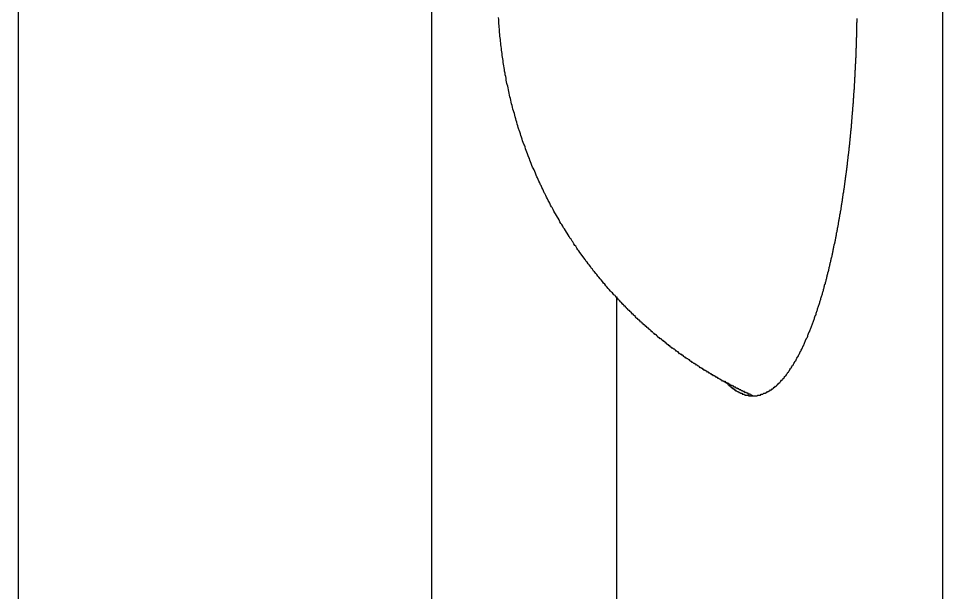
# Paper-space layout '2 DOOR PANEL LAYOUT - A1 Sheet' of a CAD drawing. Extents: x 50 to 825, y 22 to 486.
# Drawn here: x 437.1026 to 437.2393, y 338.263 to 338.3479 of the extents above; entities that cross this region are included whole.
import ezdxf

# ---------------------------------------------------------------- set-up
doc = ezdxf.new("R2010")
doc.units = 0
doc.layers.add('N-EQPM', color=3, linetype='Continuous', lineweight=25)

psp = doc.layouts.new('2 DOOR PANEL LAYOUT - A1 Sheet')

# ---------------------------------------------------------------- linework, layer by layer
at = {"layer": 'N-EQPM', "linetype": 'Continuous'}
for p, q in [((437.10263, 333.7369), (437.10263, 341.54543)), ((437.23928, 340.42621), (437.23928, 337.47719)), ((437.16369, 338.45586), (437.16369, 338.24763)), ((437.19113, 337.47719), (437.19113, 338.30679))]:
    psp.add_line(p, q, dxfattribs=at)
at = {"layer": 'N-EQPM'}
for points in [[(437.19104, 338.30668, 0), (437.19085, 338.30694, 0), (437.19068, 338.30707, 0), (437.1905, 338.30733, 0), (437.19033, 338.30746, 0), (437.19016, 338.30759, 0), (437.18999, 338.30785, 0), (437.18983, 338.30798, 0), (437.18966, 338.30824, 0), (437.18949, 338.30837, 0), (437.18932, 338.30863, 0), (437.18915, 338.30876, 0), (437.18898, 338.30902, 0), (437.18881, 338.30928, 0), (437.18864, 338.30941, 0), (437.18848, 338.30967, 0), (437.18832, 338.3098, 0), (437.18816, 338.31006, 0), (437.18799, 338.31019, 0), (437.18783, 338.31045, 0), (437.18768, 338.31058, 0), (437.18751, 338.31084, 0), (437.18735, 338.31097, 0), (437.1872, 338.31123, 0), (437.18704, 338.31149, 0), (437.18688, 338.31162, 0), (437.18673, 338.31188, 0), (437.18657, 338.31201, 0), (437.18642, 338.31227, 0), (437.18626, 338.31253, 0), (437.18612, 338.31266, 0), (437.18596, 338.31292, 0), (437.18582, 338.31305, 0), (437.18566, 338.31331, 0), (437.18552, 338.31358, 0), (437.18536, 338.31371, 0), (437.18522, 338.31397, 0), (437.18507, 338.31423, 0), (437.18492, 338.31436, 0), (437.18478, 338.31462, 0), (437.18463, 338.31488, 0), (437.18449, 338.31501, 0), (437.18435, 338.31527, 0), (437.1842, 338.3154, 0), (437.18407, 338.31566, 0), (437.18393, 338.31592, 0), (437.18379, 338.31618, 0), (437.18366, 338.31631, 0), (437.18351, 338.31657, 0), (437.18338, 338.31683, 0), (437.18324, 338.31696, 0), (437.18311, 338.31722, 0), (437.18298, 338.31748, 0), (437.18285, 338.31761, 0), (437.18271, 338.31787, 0), (437.18258, 338.31813, 0), (437.18245, 338.31839, 0), (437.18232, 338.31852, 0), (437.1822, 338.31878, 0), (437.18207, 338.31904, 0), (437.18194, 338.31917, 0), (437.18181, 338.31943, 0), (437.18169, 338.31969, 0), (437.18156, 338.31995, 0), (437.18144, 338.32008, 0), (437.18133, 338.32034, 0), (437.1812, 338.3206, 0), (437.18108, 338.32086, 0), (437.18096, 338.32099, 0), (437.18085, 338.32125, 0), (437.18073, 338.32151, 0), (437.18061, 338.32177, 0), (437.18049, 338.32203, 0), (437.18038, 338.32216, 0), (437.18026, 338.32242, 0), (437.18016, 338.32269, 0), (437.18004, 338.32295, 0), (437.17992, 338.32321, 0), (437.17982, 338.32334, 0), (437.17971, 338.3236, 0), (437.1796, 338.32386, 0), (437.17949, 338.32412, 0), (437.17939, 338.32438, 0), (437.17928, 338.32451, 0), (437.17918, 338.32477, 0), (437.17908, 338.32503, 0), (437.17897, 338.32529, 0), (437.17887, 338.32555, 0), (437.17876, 338.32581, 0), (437.17866, 338.32594, 0), (437.17857, 338.3262, 0), (437.17846, 338.32646, 0), (437.17837, 338.32672, 0), (437.17827, 338.32698, 0), (437.17818, 338.32724, 0), (437.17809, 338.32737, 0), (437.178, 338.32763, 0), (437.17789, 338.32789, 0), (437.1778, 338.32815, 0), (437.17771, 338.32841, 0), (437.17763, 338.32867, 0), (437.17754, 338.32893, 0), (437.17745, 338.32919, 0), (437.17736, 338.32932, 0), (437.17728, 338.32958, 0), (437.17719, 338.32984, 0), (437.17711, 338.3301, 0), (437.17702, 338.33036, 0), (437.17694, 338.33062, 0), (437.17686, 338.33088, 0), (437.17678, 338.33114, 0), (437.17669, 338.3314, 0), (437.17662, 338.33153, 0), (437.17655, 338.33179, 0), (437.17647, 338.33206, 0), (437.17639, 338.33232, 0), (437.17632, 338.33258, 0), (437.17624, 338.33284, 0), (437.17617, 338.3331, 0), (437.1761, 338.33336, 0), (437.17603, 338.33362, 0), (437.17597, 338.33388, 0), (437.17589, 338.33414, 0), (437.17582, 338.33427, 0), (437.17576, 338.33453, 0), (437.17569, 338.33479, 0), (437.17563, 338.33505, 0), (437.17556, 338.33531, 0), (437.1755, 338.33557, 0), (437.17544, 338.33583, 0), (437.17538, 338.33609, 0), (437.17531, 338.33635, 0), (437.17526, 338.33661, 0), (437.1752, 338.33687, 0), (437.17515, 338.33713, 0), (437.17509, 338.33739, 0), (437.17503, 338.33765, 0), (437.17498, 338.33791, 0), (437.17492, 338.33817, 0), (437.17487, 338.3383, 0), (437.17482, 338.33856, 0), (437.17477, 338.33882, 0), (437.17473, 338.33908, 0), (437.17468, 338.33934, 0), (437.17462, 338.3396, 0), (437.17459, 338.33986, 0), (437.17453, 338.34012, 0), (437.17449, 338.34038, 0), (437.17446, 338.34064, 0), (437.1744, 338.3409, 0), (437.17436, 338.34117, 0), (437.17433, 338.34143, 0), (437.17429, 338.34169, 0), (437.17425, 338.34195, 0), (437.17421, 338.34221, 0), (437.17418, 338.34247, 0), (437.17414, 338.34273, 0), (437.1741, 338.34299, 0), (437.17408, 338.34325, 0), (437.17404, 338.34351, 0), (437.17401, 338.34377, 0), (437.17397, 338.34403, 0), (437.17395, 338.34429, 0), (437.17392, 338.34455, 0), (437.1739, 338.34481, 0), (437.17387, 338.34507, 0), (437.17384, 338.34533, 0), (437.17382, 338.34559, 0), (437.17379, 338.34585, 0), (437.17377, 338.34611, 0), (437.17375, 338.34637, 0), (437.17373, 338.34663, 0), (437.17371, 338.34689, 0), (437.17369, 338.34715, 0), (437.17367, 338.34741, 0), (437.17366, 338.34767, 0), (437.17365, 338.3478, 0), (437.17362, 338.34806, 0)], [(437.21125, 338.2921, 0), (437.21136, 338.2921, 0), (437.21149, 338.2921, 0), (437.21162, 338.2921, 0), (437.21174, 338.2921, 0), (437.21187, 338.2921, 0), (437.21199, 338.29223, 0), (437.21212, 338.29223, 0), (437.21224, 338.29223, 0), (437.21237, 338.29223, 0), (437.21248, 338.29236, 0), (437.2126, 338.29236, 0), (437.21273, 338.29236, 0), (437.21285, 338.29249, 0), (437.21296, 338.29249, 0), (437.21308, 338.29249, 0), (437.2132, 338.29262, 0), (437.21332, 338.29262, 0), (437.21342, 338.29275, 0), (437.21354, 338.29275, 0), (437.21364, 338.29288, 0), (437.21376, 338.29288, 0), (437.21386, 338.29301, 0), (437.21397, 338.29301, 0), (437.21407, 338.29314, 0), (437.21417, 338.29314, 0), (437.21427, 338.29327, 0), (437.21437, 338.2934, 0), (437.21447, 338.2934, 0), (437.21457, 338.29353, 0), (437.21466, 338.29353, 0), (437.21476, 338.29366, 0), (437.21485, 338.29379, 0), (437.21494, 338.29379, 0), (437.21503, 338.29392, 0), (437.21512, 338.29405, 0), (437.2152, 338.29405, 0), (437.21529, 338.29418, 0), (437.21539, 338.29431, 0), (437.21546, 338.29444, 0), (437.21555, 338.29444, 0), (437.21563, 338.29457, 0), (437.21571, 338.2947, 0), (437.2158, 338.2947, 0), (437.21588, 338.29483, 0), (437.21596, 338.29496, 0), (437.21604, 338.29509, 0), (437.21611, 338.29509, 0), (437.21619, 338.29523, 0), (437.21627, 338.29536, 0), (437.21634, 338.29549, 0), (437.21641, 338.29562, 0), (437.21649, 338.29562, 0), (437.21656, 338.29575, 0), (437.21663, 338.29588, 0), (437.2167, 338.29601, 0), (437.21678, 338.29614, 0), (437.21684, 338.29614, 0), (437.21692, 338.29627, 0), (437.21699, 338.2964, 0), (437.21705, 338.29653, 0), (437.21712, 338.29666, 0), (437.21718, 338.29666, 0), (437.21725, 338.29679, 0), (437.21731, 338.29692, 0), (437.21738, 338.29705, 0), (437.21744, 338.29718, 0), (437.21751, 338.29731, 0), (437.21757, 338.29731, 0), (437.21764, 338.29744, 0), (437.2177, 338.29757, 0), (437.21775, 338.2977, 0), (437.21782, 338.29783, 0), (437.21788, 338.29796, 0), (437.21794, 338.29796, 0), (437.218, 338.29809, 0), (437.21805, 338.29822, 0), (437.21812, 338.29835, 0), (437.21817, 338.29848, 0), (437.21824, 338.29861, 0), (437.21829, 338.29874, 0), (437.21834, 338.29874, 0), (437.2184, 338.29887, 0), (437.21846, 338.299, 0), (437.21851, 338.29913, 0), (437.21856, 338.29926, 0), (437.21861, 338.29939, 0), (437.21868, 338.29952, 0), (437.21873, 338.29952, 0), (437.21878, 338.29965, 0), (437.21883, 338.29978, 0), (437.21889, 338.29991, 0), (437.21894, 338.30004, 0), (437.21899, 338.30017, 0), (437.21904, 338.3003, 0), (437.21909, 338.30043, 0), (437.21913, 338.30056, 0), (437.21919, 338.30056, 0), (437.21924, 338.30069, 0), (437.21929, 338.30082, 0), (437.21934, 338.30095, 0), (437.21938, 338.30108, 0), (437.21943, 338.30121, 0), (437.21948, 338.30134, 0), (437.21952, 338.30147, 0), (437.21958, 338.3016, 0), (437.21963, 338.3016, 0), (437.21967, 338.30173, 0), (437.21972, 338.30186, 0), (437.21976, 338.30199, 0), (437.21981, 338.30212, 0), (437.21985, 338.30225, 0), (437.2199, 338.30238, 0), (437.21994, 338.30251, 0), (437.21998, 338.30264, 0), (437.22003, 338.30277, 0), (437.22007, 338.30277, 0), (437.22012, 338.3029, 0), (437.22016, 338.30303, 0), (437.2202, 338.30316, 0), (437.22024, 338.30329, 0), (437.22029, 338.30342, 0), (437.22033, 338.30355, 0), (437.22037, 338.30368, 0), (437.22041, 338.30381, 0), (437.22046, 338.30394, 0), (437.2205, 338.30407, 0), (437.22054, 338.30407, 0), (437.22058, 338.3042, 0), (437.22062, 338.30433, 0), (437.22066, 338.30447, 0), (437.22069, 338.3046, 0), (437.22073, 338.30473, 0), (437.22077, 338.30486, 0), (437.22081, 338.30499, 0), (437.22085, 338.30512, 0), (437.22089, 338.30525, 0), (437.22093, 338.30538, 0), (437.22097, 338.30551, 0), (437.22101, 338.30551, 0), (437.22105, 338.30564, 0), (437.22109, 338.30577, 0), (437.22112, 338.3059, 0), (437.22116, 338.30603, 0), (437.2212, 338.30616, 0), (437.22123, 338.30629, 0), (437.22127, 338.30642, 0), (437.22131, 338.30655, 0), (437.22135, 338.30668, 0), (437.22137, 338.30681, 0), (437.22141, 338.30694, 0), (437.22145, 338.30694, 0), (437.22149, 338.30707, 0), (437.22151, 338.3072, 0), (437.22155, 338.30733, 0), (437.22159, 338.30746, 0), (437.22162, 338.30759, 0), (437.22166, 338.30772, 0), (437.2217, 338.30785, 0), (437.22172, 338.30798, 0), (437.22176, 338.30811, 0), (437.22179, 338.30824, 0), (437.22183, 338.30837, 0), (437.22185, 338.3085, 0), (437.22189, 338.30863, 0), (437.22193, 338.30863, 0), (437.22196, 338.30876, 0), (437.222, 338.30889, 0), (437.22202, 338.30902, 0), (437.22205, 338.30915, 0), (437.22209, 338.30928, 0), (437.22211, 338.30941, 0), (437.22215, 338.30954, 0), (437.22218, 338.30967, 0), (437.22222, 338.3098, 0), (437.22224, 338.30993, 0), (437.22227, 338.31006, 0), (437.22231, 338.31019, 0), (437.22233, 338.31032, 0), (437.22236, 338.31045, 0), (437.2224, 338.31045, 0), (437.22243, 338.31058, 0), (437.22245, 338.31071, 0), (437.22249, 338.31084, 0), (437.22252, 338.31097, 0), (437.22254, 338.3111, 0), (437.22257, 338.31123, 0), (437.22261, 338.31136, 0), (437.22263, 338.31149, 0), (437.22266, 338.31162, 0), (437.22269, 338.31175, 0), (437.22273, 338.31188, 0), (437.22275, 338.31201, 0), (437.22278, 338.31214, 0), (437.2228, 338.31227, 0), (437.22283, 338.3124, 0), (437.22286, 338.31253, 0), (437.22288, 338.31253, 0), (437.22292, 338.31266, 0), (437.22295, 338.31279, 0), (437.22297, 338.31292, 0), (437.223, 338.31305, 0), (437.22302, 338.31318, 0), (437.22305, 338.31331, 0), (437.22308, 338.31344, 0), (437.2231, 338.31358, 0), (437.22313, 338.31371, 0), (437.22315, 338.31384, 0), (437.22318, 338.31397, 0), (437.22321, 338.3141, 0), (437.22323, 338.31423, 0), (437.22326, 338.31436, 0), (437.22328, 338.31449, 0), (437.22331, 338.31462, 0), (437.22334, 338.31462, 0), (437.22336, 338.31475, 0), (437.22339, 338.31488, 0), (437.22341, 338.31501, 0), (437.22344, 338.31514, 0), (437.22345, 338.31527, 0), (437.22348, 338.3154, 0), (437.22351, 338.31553, 0), (437.22353, 338.31566, 0), (437.22356, 338.31579, 0), (437.22358, 338.31592, 0), (437.22361, 338.31605, 0), (437.22362, 338.31618, 0), (437.22365, 338.31631, 0), (437.22368, 338.31644, 0), (437.2237, 338.31657, 0), (437.22373, 338.3167, 0), (437.22374, 338.31683, 0), (437.22377, 338.31696, 0), (437.22379, 338.31696, 0), (437.22382, 338.31709, 0), (437.22384, 338.31722, 0), (437.22386, 338.31735, 0), (437.22388, 338.31748, 0), (437.22391, 338.31761, 0), (437.22392, 338.31774, 0), (437.22395, 338.31787, 0), (437.22397, 338.318, 0), (437.22399, 338.31813, 0), (437.22401, 338.31826, 0), (437.22404, 338.31839, 0), (437.22405, 338.31852, 0), (437.22408, 338.31865, 0), (437.2241, 338.31878, 0), (437.22412, 338.31891, 0), (437.22414, 338.31904, 0), (437.22417, 338.31917, 0), (437.22418, 338.3193, 0), (437.22421, 338.31943, 0), (437.22422, 338.31943, 0), (437.22425, 338.31956, 0), (437.22427, 338.31969, 0), (437.22429, 338.31982, 0), (437.22431, 338.31995, 0), (437.22433, 338.32008, 0), (437.22435, 338.32021, 0), (437.22436, 338.32034, 0), (437.22439, 338.32047, 0), (437.2244, 338.3206, 0), (437.22443, 338.32073, 0), (437.22444, 338.32086, 0), (437.22447, 338.32099, 0), (437.22448, 338.32112, 0), (437.22451, 338.32125, 0), (437.22452, 338.32138, 0), (437.22455, 338.32151, 0), (437.22456, 338.32164, 0), (437.22459, 338.32177, 0), (437.2246, 338.3219, 0), (437.22461, 338.32203, 0), (437.22464, 338.32203, 0), (437.22465, 338.32216, 0), (437.22468, 338.32229, 0), (437.22469, 338.32242, 0), (437.2247, 338.32255, 0), (437.22473, 338.32269, 0), (437.22474, 338.32282, 0), (437.22477, 338.32295, 0), (437.22478, 338.32308, 0), (437.22479, 338.32321, 0), (437.22482, 338.32334, 0), (437.22483, 338.32347, 0), (437.22485, 338.3236, 0), (437.22487, 338.32373, 0), (437.22489, 338.32386, 0), (437.2249, 338.32399, 0), (437.22492, 338.32412, 0), (437.22494, 338.32425, 0), (437.22495, 338.32438, 0), (437.22496, 338.32451, 0), (437.22499, 338.32464, 0), (437.225, 338.32477, 0), (437.22502, 338.32477, 0), (437.22503, 338.3249, 0), (437.22505, 338.32503, 0), (437.22507, 338.32516, 0), (437.22508, 338.32529, 0), (437.22509, 338.32542, 0), (437.22512, 338.32555, 0), (437.22513, 338.32568, 0), (437.22515, 338.32581, 0), (437.22516, 338.32594, 0), (437.22517, 338.32607, 0), (437.2252, 338.3262, 0), (437.22521, 338.32633, 0), (437.22522, 338.32646, 0), (437.22524, 338.32659, 0), (437.22525, 338.32672, 0), (437.22526, 338.32685, 0), (437.22528, 338.32698, 0), (437.2253, 338.32711, 0), (437.22531, 338.32724, 0), (437.22533, 338.32737, 0), (437.22534, 338.3275, 0), (437.22535, 338.32763, 0), (437.22537, 338.32763, 0), (437.22538, 338.32776, 0), (437.22539, 338.32789, 0), (437.22541, 338.32802, 0), (437.22542, 338.32815, 0), (437.22545, 338.32828, 0), (437.22546, 338.32841, 0), (437.22547, 338.32854, 0), (437.22548, 338.32867, 0), (437.2255, 338.3288, 0), (437.22551, 338.32893, 0), (437.22552, 338.32906, 0), (437.22554, 338.32919, 0), (437.22555, 338.32932, 0), (437.22556, 338.32945, 0), (437.22558, 338.32958, 0), (437.22559, 338.32971, 0), (437.2256, 338.32984, 0), (437.22561, 338.32997, 0), (437.22563, 338.3301, 0), (437.22564, 338.33023, 0), (437.22565, 338.33036, 0), (437.22567, 338.33049, 0), (437.22568, 338.33062, 0), (437.22568, 338.33075, 0), (437.22569, 338.33075, 0), (437.22571, 338.33088, 0), (437.22572, 338.33101, 0), (437.22573, 338.33114, 0), (437.22574, 338.33127, 0), (437.22576, 338.3314, 0), (437.22577, 338.33153, 0), (437.22578, 338.33166, 0), (437.2258, 338.33179, 0), (437.22581, 338.33193, 0), (437.22581, 338.33206, 0), (437.22582, 338.33219, 0), (437.22584, 338.33232, 0), (437.22585, 338.33245, 0), (437.22586, 338.33258, 0), (437.22587, 338.33271, 0), (437.22589, 338.33284, 0), (437.22589, 338.33297, 0), (437.2259, 338.3331, 0), (437.22591, 338.33323, 0), (437.22593, 338.33336, 0), (437.22594, 338.33349, 0), (437.22594, 338.33362, 0), (437.22595, 338.33375, 0), (437.22597, 338.33388, 0), (437.22598, 338.33388, 0), (437.22599, 338.33401, 0), (437.22599, 338.33414, 0), (437.226, 338.33427, 0), (437.22602, 338.3344, 0), (437.22603, 338.33453, 0), (437.22603, 338.33466, 0), (437.22604, 338.33479, 0), (437.22606, 338.33492, 0), (437.22607, 338.33505, 0), (437.22607, 338.33518, 0), (437.22608, 338.33531, 0), (437.2261, 338.33544, 0), (437.2261, 338.33557, 0), (437.22611, 338.3357, 0), (437.22612, 338.33583, 0), (437.22612, 338.33596, 0), (437.22613, 338.33609, 0), (437.22615, 338.33622, 0), (437.22615, 338.33635, 0), (437.22616, 338.33648, 0), (437.22617, 338.33661, 0), (437.22617, 338.33674, 0), (437.22619, 338.33687, 0), (437.2262, 338.337, 0), (437.2262, 338.33713, 0), (437.22621, 338.33713, 0), (437.22623, 338.33726, 0), (437.22623, 338.33739, 0), (437.22624, 338.33752, 0), (437.22624, 338.33765, 0), (437.22625, 338.33778, 0), (437.22627, 338.33791, 0), (437.22627, 338.33804, 0), (437.22628, 338.33817, 0), (437.22628, 338.3383, 0), (437.22629, 338.33843, 0), (437.2263, 338.33856, 0), (437.2263, 338.33869, 0), (437.22632, 338.33882, 0), (437.22632, 338.33895, 0), (437.22633, 338.33908, 0), (437.22633, 338.33921, 0), (437.22634, 338.33934, 0), (437.22634, 338.33947, 0), (437.22636, 338.3396, 0), (437.22636, 338.33973, 0), (437.22637, 338.33986, 0), (437.22637, 338.33999, 0), (437.22638, 338.34012, 0), (437.22638, 338.34025, 0), (437.2264, 338.34038, 0), (437.2264, 338.34051, 0), (437.22641, 338.34051, 0), (437.22641, 338.34064, 0), (437.22642, 338.34077, 0), (437.22642, 338.3409, 0), (437.22643, 338.34104, 0), (437.22643, 338.34117, 0), (437.22645, 338.3413, 0), (437.22645, 338.34143, 0), (437.22646, 338.34156, 0), (437.22646, 338.34169, 0), (437.22646, 338.34182, 0), (437.22647, 338.34195, 0), (437.22647, 338.34208, 0), (437.22649, 338.34221, 0), (437.22649, 338.34234, 0), (437.22649, 338.34247, 0), (437.2265, 338.3426, 0), (437.2265, 338.34273, 0), (437.22651, 338.34286, 0), (437.22651, 338.34299, 0), (437.22651, 338.34312, 0), (437.22653, 338.34325, 0), (437.22653, 338.34338, 0), (437.22653, 338.34351, 0), (437.22654, 338.34364, 0), (437.22654, 338.34377, 0), (437.22654, 338.3439, 0), (437.22655, 338.3439, 0), (437.22655, 338.34403, 0), (437.22655, 338.34416, 0), (437.22656, 338.34429, 0), (437.22656, 338.34442, 0), (437.22656, 338.34455, 0), (437.22658, 338.34468, 0), (437.22658, 338.34481, 0), (437.22658, 338.34494, 0), (437.22658, 338.34507, 0), (437.22659, 338.3452, 0), (437.22659, 338.34533, 0), (437.22659, 338.34546, 0), (437.2266, 338.34559, 0), (437.2266, 338.34572, 0), (437.2266, 338.34585, 0), (437.2266, 338.34598, 0), (437.22662, 338.34611, 0), (437.22662, 338.34624, 0), (437.22662, 338.34637, 0), (437.22662, 338.3465, 0), (437.22662, 338.34663, 0), (437.22663, 338.34676, 0), (437.22663, 338.34689, 0), (437.22663, 338.34702, 0), (437.22663, 338.34715, 0), (437.22663, 338.34728, 0), (437.22664, 338.34741, 0), (437.22664, 338.34741, 0), (437.22664, 338.34754, 0), (437.22664, 338.34767, 0), (437.22664, 338.3478, 0), (437.22664, 338.34793, 0)], [(437.20698, 338.29418, 0), (437.20686, 338.29431, 0), (437.20676, 338.29431, 0), (437.20664, 338.29444, 0), (437.20654, 338.29444, 0), (437.20642, 338.29457, 0), (437.2063, 338.29457, 0), (437.2062, 338.2947, 0), (437.20608, 338.2947, 0), (437.20598, 338.29483, 0), (437.20586, 338.29483, 0), (437.20575, 338.29496, 0), (437.20564, 338.29496, 0), (437.20553, 338.29509, 0), (437.20542, 338.29509, 0), (437.20531, 338.29523, 0), (437.20519, 338.29523, 0), (437.20509, 338.29536, 0), (437.20499, 338.29536, 0), (437.20487, 338.29549, 0), (437.20477, 338.29549, 0), (437.20465, 338.29562, 0), (437.20454, 338.29562, 0), (437.20444, 338.29575, 0), (437.20432, 338.29575, 0), (437.20422, 338.29588, 0), (437.2041, 338.29588, 0), (437.204, 338.29601, 0), (437.20389, 338.29601, 0), (437.20378, 338.29614, 0), (437.20367, 338.29614, 0), (437.20357, 338.29627, 0), (437.20346, 338.29627, 0), (437.20335, 338.2964, 0), (437.20324, 338.29653, 0), (437.20314, 338.29653, 0), (437.20302, 338.29666, 0), (437.20292, 338.29666, 0), (437.20281, 338.29679, 0), (437.20271, 338.29679, 0), (437.20261, 338.29692, 0), (437.20249, 338.29692, 0), (437.20238, 338.29705, 0), (437.20228, 338.29705, 0), (437.20218, 338.29718, 0), (437.20207, 338.29718, 0), (437.20197, 338.29731, 0), (437.20185, 338.29744, 0), (437.20175, 338.29744, 0), (437.20164, 338.29757, 0), (437.20154, 338.29757, 0), (437.20143, 338.2977, 0), (437.20133, 338.2977, 0), (437.20123, 338.29783, 0), (437.20112, 338.29783, 0), (437.20102, 338.29796, 0), (437.20091, 338.29809, 0), (437.20081, 338.29809, 0), (437.20071, 338.29822, 0), (437.2006, 338.29822, 0), (437.2005, 338.29835, 0), (437.20039, 338.29835, 0), (437.20029, 338.29848, 0), (437.20018, 338.29861, 0), (437.20008, 338.29861, 0), (437.19998, 338.29874, 0), (437.19987, 338.29874, 0), (437.19977, 338.29887, 0), (437.19966, 338.299, 0), (437.19956, 338.299, 0), (437.19946, 338.29913, 0), (437.19936, 338.29913, 0), (437.19926, 338.29926, 0), (437.19916, 338.29926, 0), (437.19905, 338.29939, 0), (437.19895, 338.29952, 0), (437.19886, 338.29952, 0), (437.19875, 338.29965, 0), (437.19865, 338.29965, 0), (437.19854, 338.29978, 0), (437.19844, 338.29991, 0), (437.19835, 338.29991, 0), (437.19825, 338.30004, 0), (437.19814, 338.30017, 0), (437.19805, 338.30017, 0), (437.19795, 338.3003, 0), (437.19784, 338.3003, 0), (437.19775, 338.30043, 0), (437.19765, 338.30056, 0), (437.19754, 338.30056, 0), (437.19745, 338.30069, 0), (437.19735, 338.30069, 0), (437.19724, 338.30082, 0), (437.19715, 338.30095, 0), (437.19705, 338.30095, 0), (437.19696, 338.30108, 0), (437.19685, 338.30121, 0), (437.19676, 338.30121, 0), (437.19666, 338.30134, 0), (437.19657, 338.30134, 0), (437.19646, 338.30147, 0), (437.19637, 338.3016, 0), (437.19627, 338.3016, 0), (437.19618, 338.30173, 0), (437.19607, 338.30186, 0), (437.19598, 338.30186, 0), (437.19589, 338.30199, 0), (437.19579, 338.30212, 0), (437.19569, 338.30212, 0), (437.19559, 338.30225, 0), (437.1955, 338.30238, 0), (437.19541, 338.30238, 0), (437.1953, 338.30251, 0), (437.19521, 338.30264, 0), (437.19512, 338.30264, 0), (437.19502, 338.30277, 0), (437.19493, 338.30277, 0), (437.19484, 338.3029, 0), (437.19474, 338.30303, 0), (437.19464, 338.30303, 0), (437.19455, 338.30316, 0), (437.19446, 338.30329, 0), (437.19437, 338.30329, 0), (437.19428, 338.30342, 0), (437.19417, 338.30355, 0), (437.19408, 338.30355, 0), (437.19399, 338.30368, 0), (437.1939, 338.30381, 0), (437.19381, 338.30394, 0), (437.19372, 338.30394, 0), (437.19363, 338.30407, 0), (437.19353, 338.3042, 0), (437.19344, 338.3042, 0), (437.19335, 338.30433, 0), (437.19326, 338.30447, 0), (437.19317, 338.30447, 0), (437.19308, 338.3046, 0), (437.19299, 338.30473, 0), (437.1929, 338.30473, 0), (437.19281, 338.30486, 0), (437.19271, 338.30499, 0), (437.19262, 338.30499, 0), (437.19253, 338.30512, 0), (437.19244, 338.30525, 0), (437.19235, 338.30538, 0), (437.19226, 338.30538, 0), (437.19217, 338.30551, 0), (437.19209, 338.30564, 0), (437.192, 338.30564, 0), (437.19191, 338.30577, 0), (437.19182, 338.3059, 0), (437.19173, 338.3059, 0), (437.19165, 338.30603, 0), (437.19156, 338.30616, 0), (437.19146, 338.30629, 0), (437.19137, 338.30629, 0), (437.1913, 338.30642, 0), (437.1912, 338.30655, 0), (437.19111, 338.30655, 0), (437.19104, 338.30668, 0)], [(437.21125, 338.2921, 0), (437.21121, 338.2921, 0), (437.21117, 338.2921, 0), (437.21114, 338.2921, 0), (437.2111, 338.29223, 0), (437.21108, 338.29223, 0), (437.21104, 338.29223, 0), (437.211, 338.29223, 0), (437.21097, 338.29223, 0), (437.21093, 338.29223, 0), (437.2109, 338.29223, 0), (437.21087, 338.29223, 0), (437.21083, 338.29236, 0), (437.2108, 338.29236, 0), (437.21077, 338.29236, 0), (437.21073, 338.29236, 0), (437.2107, 338.29236, 0), (437.21066, 338.29236, 0), (437.21063, 338.29236, 0), (437.2106, 338.29236, 0), (437.21056, 338.29236, 0), (437.21053, 338.29249, 0), (437.21049, 338.29249, 0), (437.21045, 338.29249, 0), (437.21043, 338.29249, 0), (437.21039, 338.29249, 0), (437.21036, 338.29249, 0), (437.21032, 338.29249, 0), (437.21028, 338.29249, 0), (437.21026, 338.29262, 0), (437.21022, 338.29262, 0), (437.21019, 338.29262, 0), (437.21015, 338.29262, 0), (437.21011, 338.29262, 0), (437.21009, 338.29262, 0), (437.21005, 338.29262, 0), (437.21002, 338.29262, 0), (437.20998, 338.29275, 0), (437.20995, 338.29275, 0), (437.20992, 338.29275, 0), (437.20988, 338.29275, 0), (437.20985, 338.29275, 0), (437.20982, 338.29275, 0), (437.20978, 338.29275, 0), (437.20975, 338.29275, 0), (437.20971, 338.29288, 0), (437.20968, 338.29288, 0), (437.20965, 338.29288, 0), (437.20961, 338.29288, 0), (437.20958, 338.29288, 0), (437.20954, 338.29288, 0), (437.20952, 338.29288, 0), (437.20948, 338.29288, 0), (437.20944, 338.29301, 0), (437.20941, 338.29301, 0), (437.20937, 338.29301, 0), (437.20935, 338.29301, 0), (437.20931, 338.29301, 0), (437.20927, 338.29301, 0), (437.20924, 338.29301, 0), (437.2092, 338.29301, 0), (437.20918, 338.29314, 0), (437.20914, 338.29314, 0), (437.20911, 338.29314, 0), (437.20907, 338.29314, 0), (437.20903, 338.29314, 0), (437.20901, 338.29314, 0), (437.20897, 338.29314, 0), (437.20894, 338.29327, 0), (437.2089, 338.29327, 0), (437.20886, 338.29327, 0), (437.20884, 338.29327, 0), (437.2088, 338.29327, 0), (437.20877, 338.29327, 0), (437.20873, 338.29327, 0), (437.20871, 338.29327, 0), (437.20867, 338.2934, 0), (437.20863, 338.2934, 0), (437.2086, 338.2934, 0), (437.20857, 338.2934, 0), (437.20854, 338.2934, 0), (437.2085, 338.2934, 0), (437.20847, 338.2934, 0), (437.20844, 338.2934, 0), (437.2084, 338.29353, 0), (437.20837, 338.29353, 0), (437.20833, 338.29353, 0), (437.20831, 338.29353, 0), (437.20827, 338.29353, 0), (437.20824, 338.29353, 0), (437.2082, 338.29353, 0), (437.20816, 338.29366, 0), (437.20814, 338.29366, 0), (437.2081, 338.29366, 0), (437.20807, 338.29366, 0), (437.20803, 338.29366, 0), (437.20801, 338.29366, 0), (437.20797, 338.29366, 0), (437.20794, 338.29366, 0), (437.2079, 338.29379, 0), (437.20786, 338.29379, 0), (437.20784, 338.29379, 0), (437.2078, 338.29379, 0), (437.20777, 338.29379, 0), (437.20773, 338.29379, 0), (437.20771, 338.29379, 0), (437.20767, 338.29392, 0), (437.20764, 338.29392, 0), (437.2076, 338.29392, 0), (437.20758, 338.29392, 0), (437.20754, 338.29392, 0), (437.2075, 338.29392, 0), (437.20747, 338.29392, 0), (437.20743, 338.29405, 0), (437.20741, 338.29405, 0), (437.20737, 338.29405, 0), (437.20734, 338.29405, 0), (437.2073, 338.29405, 0), (437.20728, 338.29405, 0), (437.20724, 338.29405, 0), (437.20721, 338.29405, 0), (437.20717, 338.29418, 0), (437.20715, 338.29418, 0), (437.20711, 338.29418, 0), (437.20707, 338.29418, 0), (437.20704, 338.29418, 0), (437.207, 338.29418, 0), (437.20698, 338.29418, 0)], [(437.20703, 338.29431, 0), (437.20706, 338.29431, 0), (437.20707, 338.29431, 0), (437.2071, 338.29431, 0), (437.20712, 338.29431, 0), (437.20713, 338.29431, 0), (437.20716, 338.29418, 0), (437.20717, 338.29418, 0), (437.2072, 338.29418, 0), (437.20723, 338.29418, 0), (437.20724, 338.29418, 0), (437.20726, 338.29418, 0), (437.20729, 338.29405, 0), (437.2073, 338.29405, 0), (437.20733, 338.29405, 0), (437.20736, 338.29405, 0), (437.20737, 338.29405, 0), (437.20739, 338.29405, 0), (437.20742, 338.29392, 0), (437.20743, 338.29392, 0), (437.20746, 338.29392, 0), (437.20749, 338.29392, 0), (437.2075, 338.29392, 0), (437.20752, 338.29392, 0), (437.20755, 338.29379, 0), (437.20756, 338.29379, 0), (437.20759, 338.29379, 0), (437.20762, 338.29379, 0), (437.20764, 338.29379, 0), (437.20765, 338.29379, 0), (437.20768, 338.29366, 0), (437.20771, 338.29366, 0), (437.20773, 338.29366, 0), (437.20775, 338.29366, 0), (437.20777, 338.29366, 0), (437.2078, 338.29366, 0), (437.20782, 338.29353, 0), (437.20784, 338.29353, 0), (437.20786, 338.29353, 0), (437.20789, 338.29353, 0), (437.20791, 338.29353, 0), (437.20794, 338.29353, 0), (437.20795, 338.29353, 0), (437.20798, 338.2934, 0), (437.20801, 338.2934, 0), (437.20803, 338.2934, 0), (437.20806, 338.2934, 0), (437.20807, 338.2934, 0), (437.2081, 338.2934, 0), (437.20812, 338.29327, 0), (437.20815, 338.29327, 0), (437.20818, 338.29327, 0), (437.2082, 338.29327, 0), (437.20823, 338.29327, 0), (437.20825, 338.29327, 0), (437.20827, 338.29327, 0), (437.20829, 338.29314, 0), (437.20832, 338.29314, 0), (437.20834, 338.29314, 0), (437.20837, 338.29314, 0), (437.2084, 338.29314, 0), (437.20842, 338.29314, 0), (437.20845, 338.29314, 0), (437.20847, 338.29301, 0), (437.2085, 338.29301, 0), (437.20853, 338.29301, 0), (437.20855, 338.29301, 0), (437.20858, 338.29301, 0), (437.2086, 338.29301, 0), (437.20863, 338.29301, 0), (437.20866, 338.29301, 0), (437.20868, 338.29288, 0), (437.20871, 338.29288, 0), (437.20873, 338.29288, 0), (437.20876, 338.29288, 0), (437.20879, 338.29288, 0), (437.20881, 338.29288, 0), (437.20884, 338.29288, 0), (437.20886, 338.29288, 0), (437.20889, 338.29275, 0), (437.20892, 338.29275, 0), (437.20894, 338.29275, 0), (437.20897, 338.29275, 0), (437.209, 338.29275, 0), (437.20902, 338.29275, 0), (437.20905, 338.29275, 0), (437.20909, 338.29275, 0), (437.20911, 338.29275, 0), (437.20914, 338.29262, 0), (437.20916, 338.29262, 0), (437.20919, 338.29262, 0), (437.20922, 338.29262, 0), (437.20924, 338.29262, 0), (437.20927, 338.29262, 0), (437.20931, 338.29262, 0), (437.20933, 338.29262, 0), (437.20936, 338.29262, 0), (437.20939, 338.29249, 0), (437.20941, 338.29249, 0), (437.20945, 338.29249, 0), (437.20948, 338.29249, 0), (437.2095, 338.29249, 0), (437.20953, 338.29249, 0), (437.20955, 338.29249, 0), (437.20959, 338.29249, 0), (437.20962, 338.29249, 0), (437.20965, 338.29249, 0), (437.20967, 338.29236, 0), (437.2097, 338.29236, 0), (437.20974, 338.29236, 0), (437.20976, 338.29236, 0), (437.20979, 338.29236, 0), (437.20982, 338.29236, 0), (437.20985, 338.29236, 0), (437.20988, 338.29236, 0), (437.20991, 338.29236, 0), (437.20995, 338.29236, 0), (437.20997, 338.29236, 0), (437.21, 338.29236, 0), (437.21002, 338.29236, 0), (437.21006, 338.29223, 0), (437.21009, 338.29223, 0), (437.21011, 338.29223, 0), (437.21015, 338.29223, 0), (437.21018, 338.29223, 0), (437.21021, 338.29223, 0), (437.21023, 338.29223, 0), (437.21027, 338.29223, 0), (437.2103, 338.29223, 0), (437.21032, 338.29223, 0), (437.21036, 338.29223, 0), (437.21039, 338.29223, 0), (437.21041, 338.29223, 0), (437.21045, 338.29223, 0), (437.21048, 338.29223, 0), (437.2105, 338.29223, 0), (437.21054, 338.29223, 0), (437.21057, 338.29223, 0), (437.2106, 338.2921, 0), (437.21063, 338.2921, 0), (437.21066, 338.2921, 0), (437.21069, 338.2921, 0), (437.21073, 338.2921, 0), (437.21075, 338.2921, 0), (437.21078, 338.2921, 0), (437.21082, 338.2921, 0), (437.21084, 338.2921, 0), (437.21087, 338.2921, 0), (437.21091, 338.2921, 0), (437.21093, 338.2921, 0), (437.21097, 338.2921, 0), (437.211, 338.2921, 0), (437.21103, 338.2921, 0), (437.21106, 338.2921, 0), (437.21109, 338.2921, 0), (437.21112, 338.2921, 0), (437.21116, 338.2921, 0), (437.21118, 338.2921, 0), (437.21121, 338.2921, 0), (437.21125, 338.2921, 0)]]:
    psp.add_polyline3d(points, dxfattribs=at)

doc.saveas('drawing.dxf')
